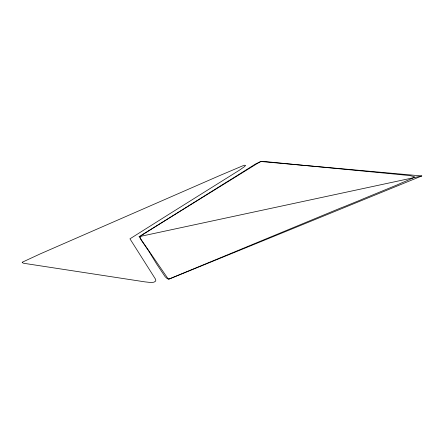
<?xml version="1.0" encoding="UTF-8"?>
<svg xmlns="http://www.w3.org/2000/svg" width="444" height="444" viewBox="0 0 444 444"><rect width="100%" height="100%" fill="white"/><g stroke="black" fill="none" stroke-linecap="round" stroke-linejoin="round"><path stroke-width="0.67" d="M139.111 236.663L260.55 161.477L421.8 175.957L168.459 279.348L139.111 236.663L421.8 175.957M303.363 165.334L305.156 165.49M302.697 165.273L264.885 161.549L260.906 161.622L255.777 163.842L229.826 180.153A10.895 3.258 -20.6 0 1 229.065 180.597L228.116 181.158A47.28 14.141 -20.6 0 0 227.345 181.624L196.831 200.721A15.207 4.545 -20.6 0 0 196.237 201.071A20.335 6.083 -20.6 0 0 195.815 201.332L142.346 234.854L140.099 236.774L140.859 239.316A160.5 47.996 -20.6 0 0 141.608 240.62L148.762 251.065L156.621 263.958L165.157 276.729L167.388 278.777L169.447 278.854L339.321 208.569A1.276 0.383 -20.6 0 1 339.527 208.464A1.537 0.461 -20.6 0 1 339.999 208.269L344.982 206.36A125.336 37.479 -20.6 0 0 347.918 205.134L359.929 200.266A13.065 3.907 -20.6 0 0 360.8 199.905L362.72 199.051A31.446 9.402 -20.6 0 1 364.197 198.435A29.343 8.775 -20.6 0 1 365.318 197.98L396.653 185.115A1.593 0.477 -20.6 0 0 397.014 184.965L401.726 182.85A96.17 28.76 -20.6 0 1 404.223 181.829L412.931 178.05L414.302 176.995L414.274 176.612L409.662 175.563L386.563 173.282A48.907 14.624 -20.6 0 1 385.742 173.227L305.805 165.551M22.206 262.249L23.027 263.02A19.891 5.95 -20.6 0 0 23.887 263.309L144.838 281.857L150.877 282.539L154.001 282.179L155.783 280.958L155.616 279.348L129.953 238.828L171.184 212.859A100.943 30.186 -20.6 0 1 172.311 212.149A81.135 24.265 -20.6 0 1 173.865 211.194L239.438 170.169L244.505 166.639L245.599 165.39L244.516 165.229L242.385 165.978L219.58 175.624L40.093 253.951L22.206 262.249"/></g></svg>
